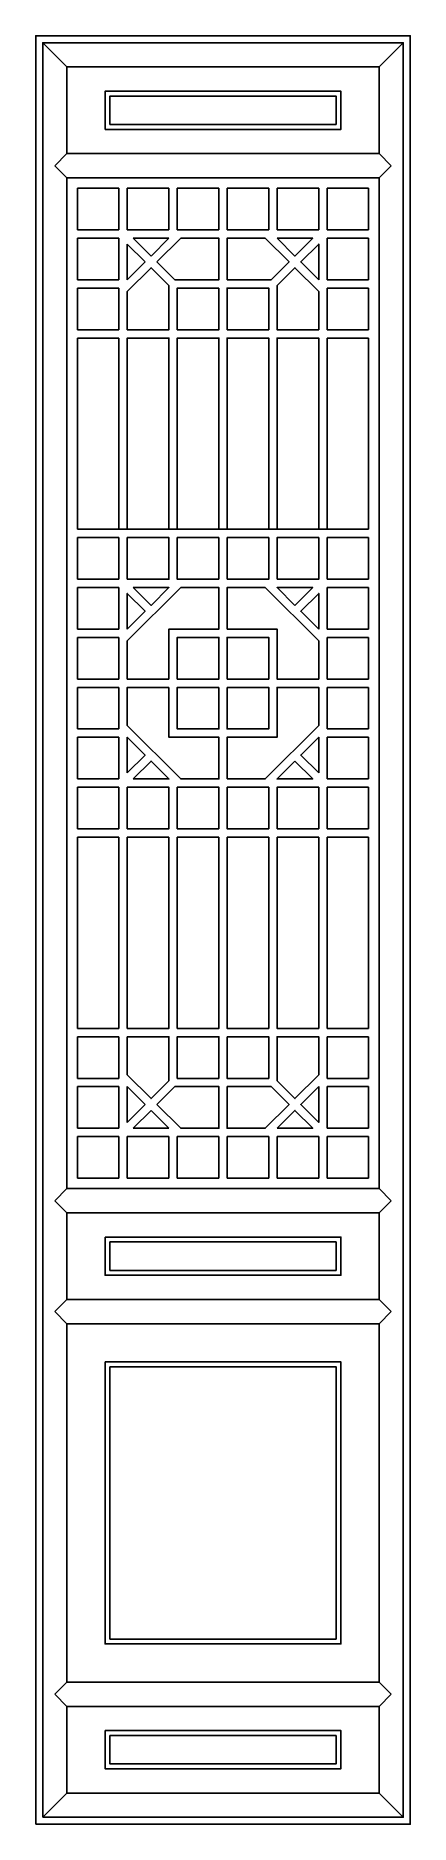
# Model space of a CAD drawing. Header units: metres. Extents: x -2250 to -1710, y -6 to 2574.
import ezdxf

# ---------------------------------------------------------------- set-up
doc = ezdxf.new("R2010")
doc.units = ezdxf.units.M
for name, color, linetype in [('3', 3, 'Continuous'), ('4', 4, 'Continuous'), ('7', 7, 'Continuous')]:
    doc.layers.add(name, color=color, linetype=linetype)

msp = doc.modelspace()

# ---------------------------------------------------------------- linework, layer by layer
at = {"layer": '3'}
for p, q in [((-2239.96, 2564.09), (-2204.96, 2529.09)), ((-1754.96, 2529.09), (-1719.96, 2564.09)), ((-2204.96, 2404.09), (-2222.46, 2386.59)), ((-1754.96, 2404.09), (-1737.46, 2386.59)), ((-2222.46, 2386.59), (-2204.96, 2369.09)), ((-2129.96, 2354.09), (-2129.96, 2294.09)), ((-2117.96, 2294.09), (-2117.96, 2354.09)), ((-2057.96, 2354.09), (-2057.96, 2294.09)), ((-2045.96, 2294.09), (-2045.96, 2354.09)), ((-1985.96, 2354.09), (-1985.96, 2294.09)), ((-1973.96, 2354.09), (-1973.96, 2294.09)), ((-1913.96, 2354.09), (-1913.96, 2294.09)), ((-1901.96, 2294.09), (-1901.96, 2354.09)), ((-1841.96, 2354.09), (-1841.96, 2294.09)), ((-1829.96, 2294.09), (-1829.96, 2354.09)), ((-2129.96, 2294.09), (-2189.96, 2294.09)), ((-2189.96, 2282.09), (-2129.96, 2282.09)), ((-2129.96, 2282.09), (-2129.96, 2222.09)), ((-2057.96, 2294.09), (-2117.96, 2294.09)), ((-2092.21, 2247.85), (-2117.96, 2273.61)), ((-2117.96, 2273.61), (-2117.96, 2222.09)), ((-2083.72, 2256.34), (-2109.48, 2282.09)), ((-2109.48, 2282.09), (-2057.96, 2282.09)), ((-2057.96, 2282.09), (-2083.72, 2256.34)), ((-1985.96, 2294.09), (-2045.96, 2294.09)), ((-1913.96, 2294.09), (-1973.96, 2294.09)), ((-1841.96, 2294.09), (-1901.96, 2294.09)), ((-1769.96, 2294.09), (-1829.96, 2294.09)), ((-1769.96, 2282.09), (-1829.96, 2282.09)), ((-1829.96, 2282.09), (-1829.96, 2222.09)), ((-2117.96, 2222.09), (-2092.21, 2247.85)), ((-2129.96, 2222.09), (-2189.96, 2222.09)), ((-1829.96, 2222.09), (-1769.96, 2222.09)), ((-2189.96, 2210.09), (-2129.96, 2210.09)), ((-2129.96, 2210.09), (-2129.96, 2150.09)), ((-1829.96, 2210.09), (-1769.96, 2210.09)), ((-1829.96, 2150.09), (-1829.96, 2210.09)), ((-2129.96, 2150.09), (-2189.96, 2150.09)), ((-2129.96, 2150.09), (-2129.96, 2150.09)), ((-1769.96, 2150.09), (-1829.96, 2150.09)), ((-1829.96, 2150.09), (-1829.96, 2150.09)), ((-2189.96, 2138.09), (-2129.96, 2138.09)), ((-2129.96, 2138.09), (-2129.96, 1862.09)), ((-1829.96, 1862.09), (-1829.96, 2138.09)), ((-1829.96, 2138.09), (-1769.96, 2138.09)), ((-2189.96, 1862.09), (-1769.96, 1862.09)), ((-2189.96, 1850.09), (-2129.96, 1850.09)), ((-2189.96, 1850.09), (-2129.96, 1850.09)), ((-2129.96, 1850.09), (-2129.96, 1790.09)), ((-2117.96, 1850.09), (-2057.96, 1850.09)), ((-2045.96, 1850.09), (-1985.96, 1850.09)), ((-1985.96, 1850.09), (-1985.96, 1790.09)), ((-1973.96, 1850.09), (-1913.96, 1850.09)), ((-1973.96, 1850.09), (-1973.96, 1790.09)), ((-1901.96, 1850.09), (-1841.96, 1850.09)), ((-1829.96, 1850.09), (-1769.96, 1850.09)), ((-1829.96, 1850.09), (-1769.96, 1850.09)), ((-1829.96, 1790.09), (-1829.96, 1850.09)), ((-2129.96, 1790.09), (-2189.96, 1790.09)), ((-1769.96, 1790.09), (-1829.96, 1790.09)), ((-2189.96, 1778.09), (-2129.96, 1778.09)), ((-2129.96, 1778.09), (-2129.96, 1718.09)), ((-1769.96, 1778.09), (-1829.96, 1778.09)), ((-1829.96, 1778.09), (-1829.96, 1718.09)), ((-2129.96, 1718.09), (-2189.96, 1718.09)), ((-2189.96, 1706.09), (-2129.96, 1706.09)), ((-2129.96, 1706.09), (-2129.96, 1646.09)), ((-1829.96, 1718.09), (-1769.96, 1718.09)), ((-1829.96, 1706.09), (-1769.96, 1706.09)), ((-1829.96, 1646.09), (-1829.96, 1706.09)), ((-2129.96, 1646.09), (-2189.96, 1646.09)), ((-2189.96, 1634.09), (-2129.96, 1634.09)), ((-2129.96, 1634.09), (-2129.96, 1574.09)), ((-1829.96, 1646.09), (-1769.96, 1646.09)), ((-1829.96, 1634.09), (-1769.96, 1634.09)), ((-1829.96, 1574.09), (-1829.96, 1634.09)), ((-2129.96, 1574.09), (-2189.96, 1574.09)), ((-1769.96, 1574.09), (-1829.96, 1574.09)), ((-2189.96, 1562.09), (-2129.96, 1562.09)), ((-2129.96, 1562.09), (-2129.96, 1502.09)), ((-1829.96, 1562.09), (-1769.96, 1562.09)), ((-1829.96, 1502.09), (-1829.96, 1562.09)), ((-2129.96, 1502.09), (-2189.96, 1502.09)), ((-1769.96, 1502.09), (-1829.96, 1502.09)), ((-2189.96, 1490.09), (-2129.96, 1490.09)), ((-2129.96, 1490.09), (-2129.96, 1430.09)), ((-1829.96, 1490.09), (-1769.96, 1490.09)), ((-1829.96, 1430.09), (-1829.96, 1490.09)), ((-2129.96, 1430.09), (-2189.96, 1430.09)), ((-1769.96, 1430.09), (-1829.96, 1430.09)), ((-2189.96, 1418.09), (-2129.96, 1418.09)), ((-2129.96, 1142.09), (-2129.96, 1418.09)), ((-2117.96, 1418.09), (-2057.96, 1418.09)), ((-2045.96, 1418.09), (-1985.96, 1418.09)), ((-1973.96, 1418.09), (-1913.96, 1418.09)), ((-1901.96, 1418.09), (-1841.96, 1418.09)), ((-1829.96, 1418.09), (-1769.96, 1418.09)), ((-1829.96, 1418.09), (-1829.96, 1142.09)), ((-2189.96, 1142.09), (-2129.96, 1142.09)), ((-1829.96, 1142.09), (-1769.96, 1142.09)), ((-2129.96, 1130.09), (-2189.96, 1130.09)), ((-2129.96, 1070.09), (-2129.96, 1130.09)), ((-2129.96, 1130.09), (-2129.96, 1130.09)), ((-1829.96, 1130.09), (-1829.96, 1070.09)), ((-1769.96, 1130.09), (-1829.96, 1130.09)), ((-1829.96, 1130.09), (-1829.96, 1130.09)), ((-2189.96, 1070.09), (-2129.96, 1070.09)), ((-2129.96, 1058.09), (-2189.96, 1058.09)), ((-2129.96, 998.09), (-2129.96, 1058.09)), ((-2117.96, 1058.09), (-2092.21, 1032.34)), ((-2117.96, 1006.58), (-2117.96, 1058.09)), ((-1829.96, 1070.09), (-1769.96, 1070.09)), ((-1829.96, 1058.09), (-1769.96, 1058.09)), ((-1829.96, 998.09), (-1829.96, 1058.09)), ((-2092.21, 1032.34), (-2117.96, 1006.58)), ((-2083.72, 1023.85), (-2109.48, 998.09)), ((-2057.96, 998.09), (-2083.72, 1023.85)), ((-2189.96, 998.09), (-2129.96, 998.09)), ((-2129.96, 986.09), (-2189.96, 986.09)), ((-2129.96, 926.09), (-2129.96, 986.09)), ((-2117.96, 986.09), (-2117.96, 926.09)), ((-2057.96, 986.09), (-2117.96, 986.09)), ((-2109.48, 998.09), (-2057.96, 998.09)), ((-2057.96, 926.09), (-2057.96, 986.09)), ((-2045.96, 986.09), (-2045.96, 926.09)), ((-1985.96, 986.09), (-2045.96, 986.09)), ((-1985.96, 926.09), (-1985.96, 986.09)), ((-1973.96, 926.09), (-1973.96, 986.09)), ((-1913.96, 986.09), (-1973.96, 986.09)), ((-1913.96, 926.09), (-1913.96, 986.09)), ((-1901.96, 986.09), (-1901.96, 926.09)), ((-1841.96, 986.09), (-1901.96, 986.09)), ((-1841.96, 926.09), (-1841.96, 986.09)), ((-1769.96, 998.09), (-1829.96, 998.09)), ((-1769.96, 986.09), (-1829.96, 986.09)), ((-1829.96, 986.09), (-1829.96, 926.09)), ((-2222.46, 893.59), (-2204.96, 911.09)), ((-1754.96, 911.09), (-1737.46, 893.59)), ((-2204.96, 876.09), (-2222.46, 893.59)), ((-1754.96, 876.09), (-1737.46, 893.59)), ((-2222.46, 733.59), (-2204.96, 751.09)), ((-1754.96, 751.09), (-1737.46, 733.59)), ((-2204.96, 716.09), (-2222.46, 733.59)), ((-1754.96, 716.09), (-1737.46, 733.59)), ((-2222.46, 181.59), (-2204.96, 199.09)), ((-2204.96, 164.09), (-2222.46, 181.59)), ((-1754.96, 199.09), (-1737.46, 181.59)), ((-1754.96, 164.09), (-1737.46, 181.59)), ((-2239.96, 4.09), (-2204.96, 39.09)), ((-1754.96, 39.09), (-1719.96, 4.09))]:
    msp.add_line(p, q, dxfattribs=at)
for points in [[(-2239.96, 4.09), (-1719.96, 4.09), (-1719.96, 2564.09), (-2239.96, 2564.09)], [(-2149.96, 2439.09), (-1809.96, 2439.09), (-1809.96, 2494.09), (-2149.96, 2494.09)], [(-2142.96, 2446.09), (-1816.96, 2446.09), (-1816.96, 2487.09), (-2142.96, 2487.09)], [(-2075.24, 2247.85), (-2040.99, 2282.09), (-1985.96, 2282.09), (-1985.96, 2222.09), (-2049.48, 2222.09)], [(-1973.96, 2222.09), (-1910.45, 2222.09), (-1884.69, 2247.85), (-1918.93, 2282.09), (-1973.96, 2282.09)], [(-1901.96, 2282.09), (-1876.21, 2256.34), (-1850.45, 2282.09)], [(-1841.96, 2222.09), (-1841.96, 2273.61), (-1867.72, 2247.85)], [(-2117.96, 2150.09), (-2117.96, 2205.12), (-2083.72, 2239.36), (-2057.96, 2213.61), (-2057.96, 2150.09)], [(-1901.96, 2213.61), (-1901.96, 2150.09), (-1841.96, 2150.09), (-1841.96, 2205.12), (-1876.21, 2239.36)], [(-1985.96, 2210.09), (-2045.96, 2210.09), (-2045.96, 2150.09), (-1985.96, 2150.09)], [(-1973.96, 2150.09), (-1913.96, 2150.09), (-1913.96, 2210.09), (-1973.96, 2210.09)], [(-2117.96, 1790.09), (-2117.96, 1850.09), (-2057.96, 1850.09), (-2057.96, 1790.09)], [(-1901.96, 1790.09), (-1901.96, 1850.09), (-1841.96, 1850.09), (-1841.96, 1790.09)], [(-2057.96, 1646.09), (-2117.96, 1646.09), (-2117.96, 1701.12), (-2040.99, 1778.09), (-1985.96, 1778.09), (-1985.96, 1718.09), (-2057.96, 1718.09)], [(-2117.96, 1718.09), (-2092.21, 1743.85), (-2117.96, 1769.61)], [(-2109.48, 1778.09), (-2057.96, 1778.09), (-2083.72, 1752.34)], [(-1973.96, 1718.09), (-1901.96, 1718.09), (-1901.96, 1646.09), (-1841.96, 1646.09), (-1841.96, 1701.12), (-1918.93, 1778.09), (-1973.96, 1778.09)], [(-1876.21, 1752.34), (-1850.45, 1778.09), (-1901.96, 1778.09)], [(-1841.96, 1718.09), (-1841.96, 1769.61), (-1867.72, 1743.85)], [(-2045.96, 1646.09), (-2045.96, 1706.09), (-1985.96, 1706.09), (-1985.96, 1646.09)], [(-1973.96, 1646.09), (-1913.96, 1646.09), (-1913.96, 1706.09), (-1973.96, 1706.09)], [(-2057.96, 1634.09), (-2057.96, 1562.09), (-1985.96, 1562.09), (-1985.96, 1502.09), (-2040.99, 1502.09), (-2117.96, 1579.06), (-2117.96, 1634.09)], [(-1985.96, 1634.09), (-1985.96, 1574.09), (-2045.96, 1574.09), (-2045.96, 1634.09)], [(-1973.96, 1502.09), (-1918.93, 1502.09), (-1841.96, 1579.06), (-1841.96, 1634.09), (-1901.96, 1634.09), (-1901.96, 1562.09), (-1973.96, 1562.09)], [(-1973.96, 1634.09), (-1973.96, 1574.09), (-1913.96, 1574.09), (-1913.96, 1634.09)], [(-2117.96, 1510.58), (-2092.21, 1536.34), (-2117.96, 1562.09)], [(-1841.96, 1510.58), (-1841.96, 1562.09), (-1867.72, 1536.34)], [(-2109.48, 1502.09), (-2057.96, 1502.09), (-2083.72, 1527.85)], [(-1876.21, 1527.85), (-1850.45, 1502.09), (-1901.96, 1502.09)], [(-2117.96, 1430.09), (-2117.96, 1490.09), (-2057.96, 1490.09), (-2057.96, 1430.09)], [(-1985.96, 1430.09), (-2045.96, 1430.09), (-2045.96, 1490.09), (-1985.96, 1490.09)], [(-1973.96, 1490.09), (-1913.96, 1490.09), (-1913.96, 1430.09), (-1973.96, 1430.09)], [(-1901.96, 1430.09), (-1901.96, 1490.09), (-1841.96, 1490.09), (-1841.96, 1430.09)], [(-2117.96, 1130.09), (-2117.96, 1075.06), (-2083.72, 1040.82), (-2057.96, 1066.58), (-2057.96, 1130.09)], [(-1985.96, 1070.09), (-2045.96, 1070.09), (-2045.96, 1130.09), (-1985.96, 1130.09)], [(-1973.96, 1130.09), (-1913.96, 1130.09), (-1913.96, 1070.09), (-1973.96, 1070.09)], [(-1901.96, 1066.58), (-1901.96, 1130.09), (-1841.96, 1130.09), (-1841.96, 1075.06), (-1876.21, 1040.82)], [(-2075.24, 1032.34), (-2040.99, 998.09), (-1985.96, 998.09), (-1985.96, 1058.09), (-2049.48, 1058.09)], [(-1973.96, 1058.09), (-1910.45, 1058.09), (-1884.69, 1032.34), (-1918.93, 998.09), (-1973.96, 998.09)], [(-1841.96, 1058.09), (-1841.96, 1006.58), (-1867.72, 1032.34)], [(-1901.96, 998.09), (-1876.21, 1023.85), (-1850.45, 998.09)], [(-2149.96, 841.09), (-1809.96, 841.09), (-1809.96, 786.09), (-2149.96, 786.09)], [(-2142.96, 834.09), (-1816.96, 834.09), (-1816.96, 793.09), (-2142.96, 793.09)], [(-2149.96, 661.09), (-1809.96, 661.09), (-1809.96, 254.09), (-2149.96, 254.09)], [(-2142.96, 654.09), (-1816.96, 654.09), (-1816.96, 261.09), (-2142.96, 261.09)], [(-2149.96, 129.09), (-1809.96, 129.09), (-1809.96, 74.09), (-2149.96, 74.09)], [(-2142.96, 122.09), (-1816.96, 122.09), (-1816.96, 81.09), (-2142.96, 81.09)]]:
    msp.add_lwpolyline(points, close=True, dxfattribs=at)
for points in [[(-2117.96, 1862.09), (-2117.96, 2138.09), (-2057.96, 2138.09), (-2057.96, 1862.09)], [(-2045.96, 1862.09), (-2045.96, 2138.09), (-1985.96, 2138.09), (-1985.96, 1862.09)], [(-1973.96, 1862.09), (-1973.96, 2138.09), (-1913.96, 2138.09), (-1913.96, 1862.09)], [(-1841.96, 1862.09), (-1841.96, 2138.09), (-1901.96, 2138.09), (-1901.96, 1862.09)], [(-1985.96, 1790.09), (-2045.96, 1790.09), (-2045.96, 1850.09), (-1985.96, 1850.09)], [(-1973.96, 1850.09), (-1913.96, 1850.09), (-1913.96, 1790.09), (-1973.96, 1790.09)], [(-2117.96, 1418.09), (-2117.96, 1142.09), (-2057.96, 1142.09), (-2057.96, 1418.09)], [(-2045.96, 1418.09), (-2045.96, 1142.09), (-1985.96, 1142.09), (-1985.96, 1418.09)], [(-1973.96, 1418.09), (-1973.96, 1142.09), (-1913.96, 1142.09), (-1913.96, 1418.09)], [(-1841.96, 1418.09), (-1841.96, 1142.09), (-1901.96, 1142.09), (-1901.96, 1418.09)]]:
    msp.add_lwpolyline(points, dxfattribs=at)
at = {"layer": '4'}
msp.add_lwpolyline([(-2249.96, -5.91), (-1709.96, -5.91), (-1709.96, 2574.09), (-2249.96, 2574.09)], close=True, dxfattribs=at)
at = {"layer": '7'}
for p, q in [((-1754.96, 2529.09), (-2204.96, 2529.09)), ((-2204.96, 2529.09), (-2204.96, 2404.09)), ((-1754.96, 2529.09), (-1754.96, 2404.09)), ((-2204.96, 2404.09), (-1754.96, 2404.09)), ((-1754.96, 2369.09), (-1737.46, 2386.59)), ((-2204.96, 2369.09), (-2204.96, 911.09)), ((-2204.96, 2369.09), (-1754.96, 2369.09)), ((-2189.96, 2294.09), (-2189.96, 2354.09)), ((-2189.96, 2354.09), (-2129.96, 2354.09)), ((-2189.96, 2354.09), (-2129.96, 2354.09)), ((-2189.96, 2354.09), (-2129.96, 2354.09)), ((-2117.96, 2354.09), (-2057.96, 2354.09)), ((-2117.96, 2354.09), (-2057.96, 2354.09)), ((-2045.96, 2354.09), (-1985.96, 2354.09)), ((-1973.96, 2354.09), (-1913.96, 2354.09)), ((-1973.96, 2354.09), (-1913.96, 2354.09)), ((-1901.96, 2354.09), (-1841.96, 2354.09)), ((-1901.96, 2354.09), (-1841.96, 2354.09)), ((-1829.96, 2354.09), (-1769.96, 2354.09)), ((-1829.96, 2354.09), (-1769.96, 2354.09)), ((-1769.96, 2354.09), (-1769.96, 2294.09)), ((-1754.96, 911.09), (-1754.96, 2369.09)), ((-2189.96, 2222.09), (-2189.96, 2282.09)), ((-1769.96, 2222.09), (-1769.96, 2282.09)), ((-2189.96, 2150.09), (-2189.96, 2210.09)), ((-1769.96, 2210.09), (-1769.96, 2150.09)), ((-2189.96, 1862.09), (-2189.96, 2138.09)), ((-1769.96, 2138.09), (-1769.96, 1862.09)), ((-2189.96, 1790.09), (-2189.96, 1850.09)), ((-1769.96, 1850.09), (-1769.96, 1790.09)), ((-2189.96, 1718.09), (-2189.96, 1778.09)), ((-1769.96, 1718.09), (-1769.96, 1778.09)), ((-2189.96, 1646.09), (-2189.96, 1706.09)), ((-1769.96, 1706.09), (-1769.96, 1646.09)), ((-2189.96, 1574.09), (-2189.96, 1634.09)), ((-1769.96, 1634.09), (-1769.96, 1574.09)), ((-2189.96, 1502.09), (-2189.96, 1562.09)), ((-1769.96, 1562.09), (-1769.96, 1502.09)), ((-2189.96, 1430.09), (-2189.96, 1490.09)), ((-1769.96, 1490.09), (-1769.96, 1430.09)), ((-2189.96, 1418.09), (-2189.96, 1142.09)), ((-1769.96, 1142.09), (-1769.96, 1418.09)), ((-2189.96, 1130.09), (-2189.96, 1070.09)), ((-1769.96, 1070.09), (-1769.96, 1130.09)), ((-2189.96, 1058.09), (-2189.96, 998.09)), ((-1769.96, 1058.09), (-1769.96, 998.09)), ((-2189.96, 986.09), (-2189.96, 926.09)), ((-1769.96, 926.09), (-1769.96, 986.09)), ((-2204.96, 911.09), (-1754.96, 911.09)), ((-2189.96, 926.09), (-2129.96, 926.09)), ((-2117.96, 926.09), (-2057.96, 926.09)), ((-2045.96, 926.09), (-1985.96, 926.09)), ((-1973.96, 926.09), (-1913.96, 926.09)), ((-1901.96, 926.09), (-1841.96, 926.09)), ((-1829.96, 926.09), (-1769.96, 926.09)), ((-2204.96, 876.09), (-1754.96, 876.09)), ((-2204.96, 876.09), (-2204.96, 751.09)), ((-1754.96, 751.09), (-1754.96, 876.09)), ((-2204.96, 751.09), (-1754.96, 751.09)), ((-2204.96, 716.09), (-2204.96, 199.09)), ((-2204.96, 716.09), (-1754.96, 716.09)), ((-1754.96, 199.09), (-1754.96, 716.09)), ((-2204.96, 199.09), (-1754.96, 199.09)), ((-2204.96, 164.09), (-1754.96, 164.09)), ((-2204.96, 164.09), (-2204.96, 39.09)), ((-1754.96, 39.09), (-1754.96, 164.09)), ((-2204.96, 39.09), (-1754.96, 39.09))]:
    msp.add_line(p, q, dxfattribs=at)

doc.saveas('drawing.dxf')
